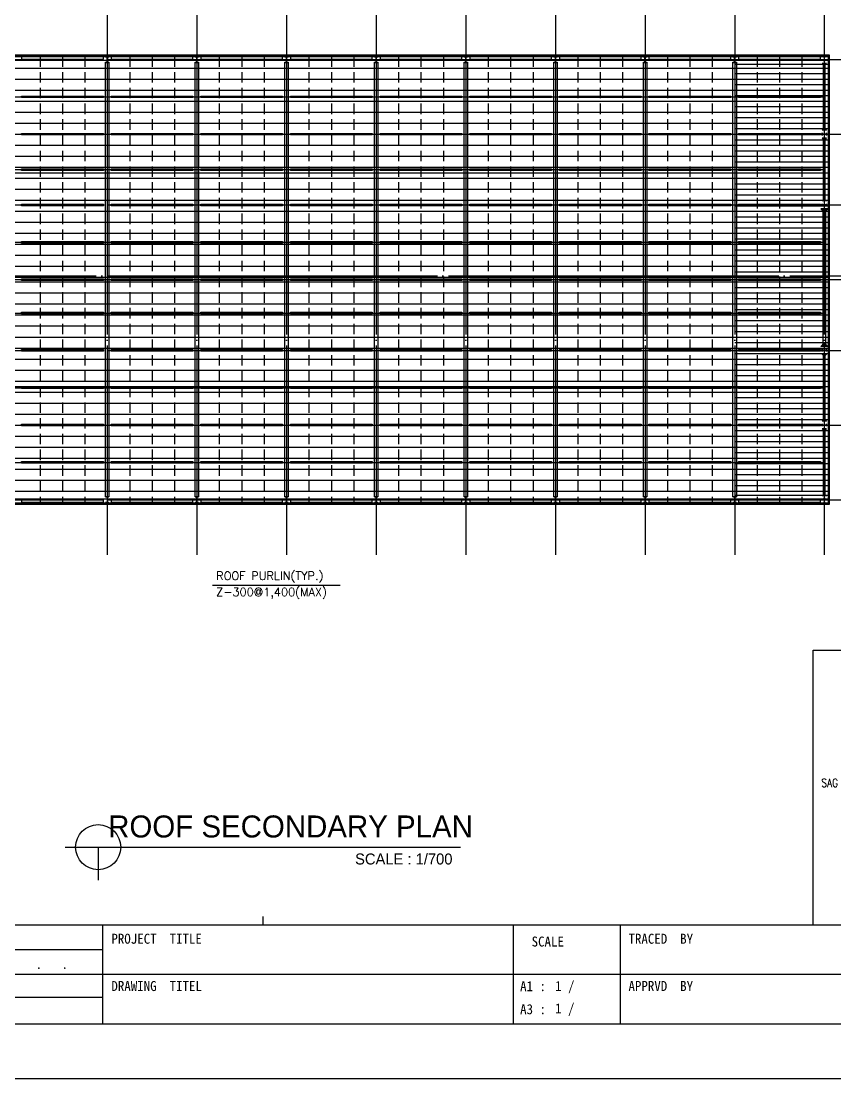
# Model space of a CAD drawing. Header units: metres. Extents: x -297536 to 1852864, y -630451 to -422551.
# Drawn here: x 994724 to 1098222, y -630451 to -495915 of the extents above; entities that cross this region are included whole.
import ezdxf
from ezdxf.enums import TextEntityAlignment as Align

# ---------------------------------------------------------------- set-up
doc = ezdxf.new("R2010")
doc.units = ezdxf.units.M
doc.header["$LTSCALE"] = 700
doc.linetypes.add('CEN', pattern=[62, 60, -1, 0, -1])
doc.linetypes.add('DASHED', pattern=[4.763, 3.175, -1.588])
for name, color, linetype in [('beam', 7, 'Continuous'), ('bl', 3, 'Continuous'), ('CEN', 152, 'CEN'), ('COL', 2, 'Continuous'), ('con', 2, 'Continuous'), ('DIM', 7, 'Continuous'), ('gir', 230, 'Continuous'), ('HID', 251, 'Continuous'), ('MAIN', 1, 'Continuous'), ('SAG', 8, 'Continuous'), ('sec', 4, 'Continuous'), ('TEX', 3, 'Continuous'), ('된장공장-1$0$FORM', 2, 'Continuous'), ('된장공장-1$0$WID', 4, 'Continuous')]:
    doc.layers.add(name, color=color, linetype=linetype)
doc.styles.add('WHGTXT', font='romans.shx', dxfattribs={"bigfont": 'WHGTXT.shx'})
doc.styles.add('나눔바른고딕', font='')
doc.styles.add('된장공장-1$0$타이틀', font='GulimChe.ttf')
doc.styles.get('나눔바른고딕').set_extended_font_data('나눔바른고딕')

# ---------------------------------------------------------------- blocks, each defined once
blk = doc.blocks.new('Form01')
at = {"ltscale": 0.015}
blk.add_lwpolyline([(0, 0), (420, 0), (420, -297), (0, -297)], close=True, dxfattribs=at)
at = {"layer": '된장공장-1$0$FORM', "color": 4, "ltscale": 250}
for p, q in [((410, -269.1), (10, -269.1)), ((180.84, -269.1), (180.84, -287)), ((255.51, -269.1), (255.51, -287)), ((274.94, -269.1), (274.94, -287)), ((180.84, -273.57), (115, -273.57)), ((410, -278.04), (115, -278.04)), ((180.84, -282.24), (115, -282.24))]:
    blk.add_line(p, q, dxfattribs=at)
at = {"layer": '된장공장-1$0$WID', "ltscale": 250}
for p, q in [((210, -267.47), (210, -269.1)), ((310, -269.1), (310, -267.47)), ((10, -287), (410, -287))]:
    blk.add_line(p, q, dxfattribs=at)
at = {"layer": '된장공장-1$0$FORM', "color": 7, "ltscale": 250, "style": '된장공장-1$0$타이틀'}
for s, height, p in [('PROJECT  TITLE', 1.8172, (182.48, -272.45)), ('TRACED  BY', 1.817, (276.44, -272.45)), ('SCALE', 1.817, (258.84, -272.96)), ('20    .   .   .', 1.8172, (156.97, -277.02)), ('DRAWING  TITEL', 1.8172, (182.48, -281.04)), ('A1 :', 1.817, (256.75, -281.07)), ('1 /', 1.817, (263.11, -281.04)), ('APPRVD  BY', 1.817, (276.44, -281.04)), ('A3 :', 1.817, (256.75, -285.25)), ('1 /', 1.817, (263.11, -285.12))]:
    blk.add_text(s, height=height, dxfattribs=at).set_placement(p)

msp = doc.modelspace()

# ---------------------------------------------------------------- hatches: boundary and pattern name
at = {"layer": 'gir', "transparency": 33554687}
h = msp.add_hatch(color=256, dxfattribs=at)
h.dxf.hatch_style = 1
h.paths.add_polyline_path([(1097142.5, -501290), (1096617.5, -501290), (1096880, -501552.5)])
h = msp.add_hatch(color=256, dxfattribs=at)
h.dxf.hatch_style = 1
h.paths.add_polyline_path([(1097142.5, -509790), (1096617.5, -509790), (1096880, -509527.5)])
h = msp.add_hatch(color=256, dxfattribs=at)
h.dxf.hatch_style = 1
h.paths.add_polyline_path([(1097142.5, -510790), (1096617.5, -510790), (1096880, -511052.5)])
h = msp.add_hatch(color=256, dxfattribs=at)
h.dxf.hatch_style = 1
h.paths.add_polyline_path([(1097142.5, -518790), (1096880, -518527.5), (1096617.5, -518790)])
h = msp.add_hatch(color=256, dxfattribs=at)
h.dxf.hatch_style = 1
h.paths.add_polyline_path([(1097330, -519790), (1096430, -519790), (1096880, -520240)])
h = msp.add_hatch(color=256, dxfattribs=at)
h.dxf.hatch_style = 1
h.paths.add_polyline_path([(1097330, -537290), (1096430, -537290), (1096880, -536840)])
h = msp.add_hatch(color=256, dxfattribs=at)
h.dxf.hatch_style = 1
h.paths.add_polyline_path([(1097142.5, -538290), (1096617.5, -538290), (1096880, -538552.5)])
h = msp.add_hatch(color=256, dxfattribs=at)
h.dxf.hatch_style = 1
h.paths.add_polyline_path([(1097142.5, -546790), (1096617.5, -546790), (1096880, -546527.5)])
h = msp.add_hatch(color=256, dxfattribs=at)
h.dxf.hatch_style = 1
h.paths.add_polyline_path([(1097142.5, -547790), (1096617.5, -547790), (1096880, -548052.5)])
h = msp.add_hatch(color=256, dxfattribs=at)
h.dxf.hatch_style = 1
h.paths.add_polyline_path([(1097142.5, -556290), (1096617.5, -556290), (1096880, -556027.5)])

# ---------------------------------------------------------------- linework, layer by layer
for points in [[(1097142.5, -501290), (1096617.5, -501290), (1096880, -501552.5)], [(1097142.5, -509790), (1096617.5, -509790), (1096880, -509527.5)], [(1097142.5, -510790), (1096617.5, -510790), (1096880, -511052.5)], [(1097142.5, -518790), (1096617.5, -518790), (1096880, -518527.5)], [(1097330, -519790), (1096430, -519790), (1096880, -520240)], [(1097330, -537290), (1096430, -537290), (1096880, -536840)], [(1097142.5, -538290), (1096617.5, -538290), (1096880, -538552.5)], [(1097142.5, -546790), (1096617.5, -546790), (1096880, -546527.5)], [(1097142.5, -547790), (1096617.5, -547790), (1096880, -548052.5)], [(1097142.5, -556290), (1096617.5, -556290), (1096880, -556027.5)]]:
    msp.add_lwpolyline(points, close=True)
at = {"color": 5}
msp.add_lwpolyline([(1130464.2, -610917.3), (1095464.2, -610917.3), (1095464.2, -575917.3), (1130464.2, -575917.3)], close=True, dxfattribs=at)
at = {"layer": 'beam'}
for points in [[(994780, -500765), (1005180, -500765), (1005180, -500465), (994780, -500465)], [(994780, -500756), (1005180, -500756), (1005180, -500474), (994780, -500474)], [(1006180, -500765), (1016580, -500765), (1016580, -500465), (1006180, -500465)], [(1006180, -500756), (1016580, -500756), (1016580, -500474), (1006180, -500474)], [(1017580, -500765), (1027980, -500765), (1027980, -500465), (1017580, -500465)], [(1017580, -500756), (1027980, -500756), (1027980, -500474), (1017580, -500474)], [(1028980, -500765), (1039380, -500765), (1039380, -500465), (1028980, -500465)], [(1028980, -500756), (1039380, -500756), (1039380, -500474), (1028980, -500474)], [(1040380, -500765), (1050780, -500765), (1050780, -500465), (1040380, -500465)], [(1040380, -500756), (1050780, -500756), (1050780, -500474), (1040380, -500474)], [(1051780, -500765), (1062180, -500765), (1062180, -500465), (1051780, -500465)], [(1051780, -500756), (1062180, -500756), (1062180, -500474), (1051780, -500474)], [(1063180, -500765), (1073580, -500765), (1073580, -500465), (1063180, -500465)], [(1063180, -500756), (1073580, -500756), (1073580, -500474), (1063180, -500474)], [(1074580, -500765), (1084980, -500765), (1084980, -500465), (1074580, -500465)], [(1074580, -500756), (1084980, -500756), (1084980, -500474), (1074580, -500474)], [(1085980, -500765), (1096380, -500765), (1096380, -500465), (1085980, -500465)], [(1085980, -500756), (1096380, -500756), (1096380, -500474), (1085980, -500474)], [(994780, -505440), (1005180, -505440), (1005180, -505640), (994780, -505640)], [(1006180, -505440), (1016580, -505440), (1016580, -505640), (1006180, -505640)], [(1017580, -505440), (1027980, -505440), (1027980, -505640), (1017580, -505640)], [(1028980, -505440), (1039380, -505440), (1039380, -505640), (1028980, -505640)], [(1040380, -505440), (1050780, -505440), (1050780, -505640), (1040380, -505640)], [(1051780, -505440), (1062180, -505440), (1062180, -505640), (1051780, -505640)], [(1063180, -505440), (1073580, -505440), (1073580, -505640), (1063180, -505640)], [(1074580, -505440), (1084980, -505440), (1084980, -505640), (1074580, -505640)], [(1085980, -505440), (1096380, -505440), (1096380, -505640), (1085980, -505640)], [(994780, -510190), (1005180, -510190), (1005180, -510390), (994780, -510390)], [(1006180, -510190), (1016580, -510190), (1016580, -510390), (1006180, -510390)], [(1017580, -510190), (1027980, -510190), (1027980, -510390), (1017580, -510390)], [(1028980, -510190), (1039380, -510190), (1039380, -510390), (1028980, -510390)], [(1040380, -510190), (1050780, -510190), (1050780, -510390), (1040380, -510390)], [(1051780, -510190), (1062180, -510190), (1062180, -510390), (1051780, -510390)], [(1063180, -510190), (1073580, -510190), (1073580, -510390), (1063180, -510390)], [(1074580, -510190), (1084980, -510190), (1084980, -510390), (1074580, -510390)], [(1085980, -510190), (1096380, -510190), (1096380, -510390), (1085980, -510390)], [(994780, -514690), (1005180, -514690), (1005180, -514890), (994780, -514890)], [(1006180, -514690), (1016580, -514690), (1016580, -514890), (1006180, -514890)], [(1017580, -514690), (1027980, -514690), (1027980, -514890), (1017580, -514890)], [(1028980, -514690), (1039380, -514690), (1039380, -514890), (1028980, -514890)], [(1040380, -514690), (1050780, -514690), (1050780, -514890), (1040380, -514890)], [(1051780, -514690), (1062180, -514690), (1062180, -514890), (1051780, -514890)], [(1063180, -514690), (1073580, -514690), (1073580, -514890), (1063180, -514890)], [(1074580, -514690), (1084980, -514690), (1084980, -514890), (1074580, -514890)], [(1085980, -514690), (1096380, -514690), (1096380, -514890), (1085980, -514890)], [(994780, -519190), (1005180, -519190), (1005180, -519390), (994780, -519390)], [(1006180, -519190), (1016580, -519190), (1016580, -519390), (1006180, -519390)], [(1017580, -519190), (1027980, -519190), (1027980, -519390), (1017580, -519390)], [(1028980, -519190), (1039380, -519190), (1039380, -519390), (1028980, -519390)], [(1040380, -519190), (1050780, -519190), (1050780, -519390), (1040380, -519390)], [(1051780, -519190), (1062180, -519190), (1062180, -519390), (1051780, -519390)], [(1063180, -519190), (1073580, -519190), (1073580, -519390), (1063180, -519390)], [(1074580, -519190), (1084980, -519190), (1084980, -519390), (1074580, -519390)], [(1085980, -519190), (1096380, -519190), (1096380, -519390), (1085980, -519390)], [(994780, -523940), (1005180, -523940), (1005180, -524140), (994780, -524140)], [(1006180, -523940), (1016580, -523940), (1016580, -524140), (1006180, -524140)], [(1017580, -523940), (1027980, -523940), (1027980, -524140), (1017580, -524140)], [(1028980, -523940), (1039380, -523940), (1039380, -524140), (1028980, -524140)], [(1040380, -523940), (1050780, -523940), (1050780, -524140), (1040380, -524140)], [(1051780, -523940), (1062180, -523940), (1062180, -524140), (1051780, -524140)], [(1063180, -523940), (1073580, -523940), (1073580, -524140), (1063180, -524140)], [(1074580, -523940), (1084980, -523940), (1084980, -524140), (1074580, -524140)], [(1085980, -523940), (1096380, -523940), (1096380, -524140), (1085980, -524140)], [(994780, -528690), (1005180, -528690), (1005180, -528890), (994780, -528890)], [(1006180, -528690), (1016580, -528690), (1016580, -528890), (1006180, -528890)], [(1017580, -528690), (1027980, -528690), (1027980, -528890), (1017580, -528890)], [(1028980, -528690), (1039380, -528690), (1039380, -528890), (1028980, -528890)], [(1040380, -528690), (1050780, -528690), (1050780, -528890), (1040380, -528890)], [(1051780, -528690), (1062180, -528690), (1062180, -528890), (1051780, -528890)], [(1063180, -528690), (1073580, -528690), (1073580, -528890), (1063180, -528890)], [(1074580, -528690), (1084980, -528690), (1084980, -528890), (1074580, -528890)], [(1085980, -528690), (1096380, -528690), (1096380, -528890), (1085980, -528890)], [(994780, -532940), (1005180, -532940), (1005180, -533140), (994780, -533140)], [(1006180, -532940), (1016580, -532940), (1016580, -533140), (1006180, -533140)], [(1017580, -532940), (1027980, -532940), (1027980, -533140), (1017580, -533140)], [(1028980, -532940), (1039380, -532940), (1039380, -533140), (1028980, -533140)], [(1040380, -532940), (1050780, -532940), (1050780, -533140), (1040380, -533140)], [(1051780, -532940), (1062180, -532940), (1062180, -533140), (1051780, -533140)], [(1063180, -532940), (1073580, -532940), (1073580, -533140), (1063180, -533140)], [(1074580, -532940), (1084980, -532940), (1084980, -533140), (1074580, -533140)], [(1085980, -532940), (1096380, -532940), (1096380, -533140), (1085980, -533140)], [(994780, -537690), (1005180, -537690), (1005180, -537890), (994780, -537890)], [(1006180, -537690), (1016580, -537690), (1016580, -537890), (1006180, -537890)], [(1017580, -537690), (1027980, -537690), (1027980, -537890), (1017580, -537890)], [(1028980, -537690), (1039380, -537690), (1039380, -537890), (1028980, -537890)], [(1040380, -537690), (1050780, -537690), (1050780, -537890), (1040380, -537890)], [(1051780, -537690), (1062180, -537690), (1062180, -537890), (1051780, -537890)], [(1063180, -537690), (1073580, -537690), (1073580, -537890), (1063180, -537890)], [(1074580, -537690), (1084980, -537690), (1084980, -537890), (1074580, -537890)], [(1085980, -537690), (1096380, -537690), (1096380, -537890), (1085980, -537890)], [(994780, -542440), (1005180, -542440), (1005180, -542640), (994780, -542640)], [(1006180, -542440), (1016580, -542440), (1016580, -542640), (1006180, -542640)], [(1017580, -542440), (1027980, -542440), (1027980, -542640), (1017580, -542640)], [(1028980, -542440), (1039380, -542440), (1039380, -542640), (1028980, -542640)], [(1040380, -542440), (1050780, -542440), (1050780, -542640), (1040380, -542640)], [(1051780, -542440), (1062180, -542440), (1062180, -542640), (1051780, -542640)], [(1063180, -542440), (1073580, -542440), (1073580, -542640), (1063180, -542640)], [(1074580, -542440), (1084980, -542440), (1084980, -542640), (1074580, -542640)], [(1085980, -542440), (1096380, -542440), (1096380, -542640), (1085980, -542640)], [(994780, -547190), (1005180, -547190), (1005180, -547390), (994780, -547390)], [(1006180, -547190), (1016580, -547190), (1016580, -547390), (1006180, -547390)], [(1017580, -547190), (1027980, -547190), (1027980, -547390), (1017580, -547390)], [(1028980, -547190), (1039380, -547190), (1039380, -547390), (1028980, -547390)], [(1040380, -547190), (1050780, -547190), (1050780, -547390), (1040380, -547390)], [(1051780, -547190), (1062180, -547190), (1062180, -547390), (1051780, -547390)], [(1063180, -547190), (1073580, -547190), (1073580, -547390), (1063180, -547390)], [(1074580, -547190), (1084980, -547190), (1084980, -547390), (1074580, -547390)], [(1085980, -547190), (1096380, -547190), (1096380, -547390), (1085980, -547390)], [(994780, -551940), (1005180, -551940), (1005180, -552140), (994780, -552140)], [(1006180, -551940), (1016580, -551940), (1016580, -552140), (1006180, -552140)], [(1017580, -551940), (1027980, -551940), (1027980, -552140), (1017580, -552140)], [(1028980, -551940), (1039380, -551940), (1039380, -552140), (1028980, -552140)], [(1040380, -551940), (1050780, -551940), (1050780, -552140), (1040380, -552140)], [(1051780, -551940), (1062180, -551940), (1062180, -552140), (1051780, -552140)], [(1063180, -551940), (1073580, -551940), (1073580, -552140), (1063180, -552140)], [(1074580, -551940), (1084980, -551940), (1084980, -552140), (1074580, -552140)], [(1085980, -551940), (1096380, -551940), (1096380, -552140), (1085980, -552140)], [(994780, -557115), (1005180, -557115), (1005180, -556815), (994780, -556815)], [(994780, -557106), (1005180, -557106), (1005180, -556824), (994780, -556824)], [(1006180, -557115), (1016580, -557115), (1016580, -556815), (1006180, -556815)], [(1006180, -557106), (1016580, -557106), (1016580, -556824), (1006180, -556824)], [(1017580, -557115), (1027980, -557115), (1027980, -556815), (1017580, -556815)], [(1017580, -557106), (1027980, -557106), (1027980, -556824), (1017580, -556824)], [(1028980, -557115), (1039380, -557115), (1039380, -556815), (1028980, -556815)], [(1028980, -557106), (1039380, -557106), (1039380, -556824), (1028980, -556824)], [(1040380, -557115), (1050780, -557115), (1050780, -556815), (1040380, -556815)], [(1040380, -557106), (1050780, -557106), (1050780, -556824), (1040380, -556824)], [(1051780, -557115), (1062180, -557115), (1062180, -556815), (1051780, -556815)], [(1051780, -557106), (1062180, -557106), (1062180, -556824), (1051780, -556824)], [(1063180, -557115), (1073580, -557115), (1073580, -556815), (1063180, -556815)], [(1063180, -557106), (1073580, -557106), (1073580, -556824), (1063180, -556824)], [(1074580, -557115), (1084980, -557115), (1084980, -556815), (1074580, -556815)], [(1074580, -557106), (1084980, -557106), (1084980, -556824), (1074580, -556824)], [(1085980, -557115), (1096380, -557115), (1096380, -556815), (1085980, -556815)], [(1085980, -557106), (1096380, -557106), (1096380, -556824), (1085980, -556824)]]:
    msp.add_lwpolyline(points, close=True, dxfattribs=at)
at = {"layer": 'bl'}
msp.add_line((925405, -528790), (1097355, -528790), dxfattribs=at)
msp.add_lwpolyline([(925405, -500315), (1097355, -500315), (1097355, -557265), (925405, -557265)], close=True, dxfattribs=at)
at = {"layer": 'CEN'}
for p, q in [((1005680, -493790), (1005680, -563790)), ((1017080, -493790), (1017080, -563790)), ((1028480, -493790), (1028480, -563790)), ((1039880, -493790), (1039880, -563790)), ((1051280, -493790), (1051280, -563790)), ((1062680, -493790), (1062680, -563790)), ((1074080, -493790), (1074080, -563790)), ((1085480, -493790), (1085480, -563790)), ((1096880, -493790), (1096880, -563790)), ((918880, -500790), (1103880, -500790)), ((925880, -505540), (1096880, -505540)), ((918880, -510290), (1103880, -510290)), ((925880, -514790), (1096880, -514790)), ((918880, -519290), (1103880, -519290)), ((925880, -524040), (1096880, -524040)), ((918880, -528290), (1103880, -528290)), ((918880, -528790), (1103880, -528790)), ((925880, -533040), (1096880, -533040)), ((918880, -537790), (1103880, -537790)), ((925880, -542540), (1096880, -542540)), ((918880, -547290), (1103880, -547290)), ((925880, -552040), (1096880, -552040)), ((918880, -556790), (1103880, -556790))]:
    msp.add_line(p, q, dxfattribs=at)
at = {"layer": 'COL'}
for points in [[(1096780, -500940), (1096980, -500940), (1096980, -500924), (1096905, -500924, -0.41421356), (1096885, -500904), (1096885, -500476, -0.41421356), (1096905, -500456), (1096980, -500456), (1096980, -500440), (1096780, -500440), (1096780, -500456), (1096855, -500456, -0.41421356), (1096875, -500476), (1096875, -500904, -0.41421356), (1096855, -500924), (1096780, -500924)], [(1097171, -510440), (1097171, -510140), (1097154, -510140), (1097154, -510256, -0.41421356), (1097126, -510284), (1096634, -510284, -0.41421356), (1096606, -510256), (1096606, -510140), (1096589, -510140), (1096589, -510440), (1096606, -510440), (1096606, -510324, -0.41421356), (1096634, -510296), (1097126, -510296, -0.41421356), (1097154, -510324), (1097154, -510440)], [(1097171, -519440), (1097171, -519140), (1097154, -519140), (1097154, -519256, -0.41421356), (1097126, -519284), (1096634, -519284, -0.41421356), (1096606, -519256), (1096606, -519140), (1096589, -519140), (1096589, -519440), (1096606, -519440), (1096606, -519324, -0.41421356), (1096634, -519296), (1097126, -519296, -0.41421356), (1097154, -519324), (1097154, -519440)], [(1097171, -537940), (1097171, -537640), (1097154, -537640), (1097154, -537756, -0.41421356), (1097126, -537784), (1096634, -537784, -0.41421356), (1096606, -537756), (1096606, -537640), (1096589, -537640), (1096589, -537940), (1096606, -537940), (1096606, -537824, -0.41421356), (1096634, -537796), (1097126, -537796, -0.41421356), (1097154, -537824), (1097154, -537940)], [(1097171, -547440), (1097171, -547140), (1097154, -547140), (1097154, -547256, -0.41421356), (1097126, -547284), (1096634, -547284, -0.41421356), (1096606, -547256), (1096606, -547140), (1096589, -547140), (1096589, -547440), (1096606, -547440), (1096606, -547324, -0.41421356), (1096634, -547296), (1097126, -547296, -0.41421356), (1097154, -547324), (1097154, -547440)], [(1096780, -557140), (1096980, -557140), (1096980, -557124), (1096905, -557124, -0.41421356), (1096885, -557104), (1096885, -556676, -0.41421356), (1096905, -556656), (1096980, -556656), (1096980, -556640), (1096780, -556640), (1096780, -556656), (1096855, -556656, -0.41421356), (1096875, -556676), (1096875, -557104, -0.41421356), (1096855, -557124), (1096780, -557124)]]:
    msp.add_lwpolyline(points, format="xyb", close=True, dxfattribs=at)
at = {"layer": 'con'}
for p, q in [((1000340.7, -600985.1), (1050587.6, -600985.1)), ((1004523, -600985.1), (1004523, -605167.4))]:
    msp.add_line(p, q, dxfattribs=at)
msp.add_circle((1004523, -600985.1), 2869.8, dxfattribs=at)
at = {"layer": 'DIM'}
for points in [[(1088330, -502883.5, 0, 350, 0), (1089380, -502883.5, 0, 0, 0), (1100657.1, -502883.5, 0, 0, 0)], [(1091180, -502883.5, 0, 350, 0), (1092230, -502883.5, 0, 0, 0), (1100657.1, -502883.5, 0, 0, 0)], [(1094030, -502883.5, 0, 350, 0), (1095080, -502883.5, 0, 0, 0), (1100657.1, -502883.5, 0, 0, 0)], [(1097480, -528790, 0, 350, 0), (1098222.5, -528047.5, 0, 0, 0), (1100310.3, -525959.7, 0, 0, 0)], [(1019072.7, -547290, 0, 350, 0), (1019072.7, -548340, 0, 0, 0), (1019072.7, -567651.9, 0, 0, 0)], [(1019072.7, -550090, 0, 350, 0), (1019072.7, -551140, 0, 0, 0), (1019072.7, -567651.9, 0, 0, 0)], [(1019072.7, -552890, 0, 350, 0), (1019072.7, -553940, 0, 0, 0), (1019072.7, -567651.9, 0, 0, 0)], [(1019072.7, -555654.5, 0, 350, 0), (1019072.7, -556704.5, 0, 0, 0), (1019072.7, -567651.9, 0, 0, 0)]]:
    msp.add_lwpolyline(points, format="xyseb", dxfattribs=at)
msp.add_lwpolyline([(1019072.7, -567651.9), (1035308.1, -567651.9)], dxfattribs=at)
at = {"layer": 'gir'}
for points in [[(1096792.5, -501290), (1096967.5, -501290), (1096967.5, -509790), (1096792.5, -509790)], [(1096792.5, -510790), (1096967.5, -510790), (1096967.5, -518790), (1096792.5, -518790)], [(1096730, -519790), (1097030, -519790), (1097030, -537290), (1096730, -537290)], [(1096792.5, -538290), (1096967.5, -538290), (1096967.5, -546790), (1096792.5, -546790)], [(1096792.5, -547790), (1096967.5, -547790), (1096967.5, -556290), (1096792.5, -556290)]]:
    msp.add_lwpolyline(points, close=True, dxfattribs=at)
at = {"layer": 'HID'}
msp.add_lwpolyline([(925280, -500190), (1097480, -500190), (1097480, -557390), (925280, -557390)], close=True, dxfattribs=at)
at = {"layer": 'MAIN'}
for points in [[(1005465, -500452), (1005465, -500440), (1005895, -500440), (1005895, -500452), (1005686, -500452), (1005686, -501152), (1005895, -501152), (1005895, -501176), (1005465, -501176), (1005465, -501152), (1005674, -501152), (1005674, -500452)], [(1016865, -500452), (1016865, -500440), (1017295, -500440), (1017295, -500452), (1017086, -500452), (1017086, -501152), (1017295, -501152), (1017295, -501176), (1016865, -501176), (1016865, -501152), (1017074, -501152), (1017074, -500452)], [(1028265, -500452), (1028265, -500440), (1028695, -500440), (1028695, -500452), (1028486, -500452), (1028486, -501152), (1028695, -501152), (1028695, -501176), (1028265, -501176), (1028265, -501152), (1028474, -501152), (1028474, -500452)], [(1039665, -500452), (1039665, -500440), (1040095, -500440), (1040095, -500452), (1039886, -500452), (1039886, -501152), (1040095, -501152), (1040095, -501176), (1039665, -501176), (1039665, -501152), (1039874, -501152), (1039874, -500452)], [(1051065, -500452), (1051065, -500440), (1051495, -500440), (1051495, -500452), (1051286, -500452), (1051286, -501152), (1051495, -501152), (1051495, -501176), (1051065, -501176), (1051065, -501152), (1051274, -501152), (1051274, -500452)], [(1062465, -500452), (1062465, -500440), (1062895, -500440), (1062895, -500452), (1062686, -500452), (1062686, -501152), (1062895, -501152), (1062895, -501176), (1062465, -501176), (1062465, -501152), (1062674, -501152), (1062674, -500452)], [(1073865, -500452), (1073865, -500440), (1074295, -500440), (1074295, -500452), (1074086, -500452), (1074086, -501152), (1074295, -501152), (1074295, -501176), (1073865, -501176), (1073865, -501152), (1074074, -501152), (1074074, -500452)], [(1085265, -500452), (1085265, -500440), (1085695, -500440), (1085695, -500452), (1085486, -500452), (1085486, -501152), (1085695, -501152), (1085695, -501176), (1085265, -501176), (1085265, -501152), (1085474, -501152), (1085474, -500452)], [(1005465, -501176), (1005895, -501176), (1005895, -556406), (1005465, -556406)], [(1016865, -501176), (1017295, -501176), (1017295, -556406), (1016865, -556406)], [(1028265, -501176), (1028695, -501176), (1028695, -556406), (1028265, -556406)], [(1039665, -501176), (1040095, -501176), (1040095, -556406), (1039665, -556406)], [(1051065, -501176), (1051495, -501176), (1051495, -556406), (1051065, -556406)], [(1062465, -501176), (1062895, -501176), (1062895, -556406), (1062465, -556406)], [(1073865, -501176), (1074295, -501176), (1074295, -556406), (1073865, -556406)], [(1085265, -501176), (1085695, -501176), (1085695, -556406), (1085265, -556406)], [(1005465, -557128), (1005465, -557140), (1005895, -557140), (1005895, -557128), (1005686, -557128), (1005686, -556428), (1005895, -556428), (1005895, -556406), (1005465, -556406), (1005465, -556428), (1005674, -556428), (1005674, -557128)], [(1016865, -557128), (1016865, -557140), (1017295, -557140), (1017295, -557128), (1017086, -557128), (1017086, -556428), (1017295, -556428), (1017295, -556406), (1016865, -556406), (1016865, -556428), (1017074, -556428), (1017074, -557128)], [(1028265, -557128), (1028265, -557140), (1028695, -557140), (1028695, -557128), (1028486, -557128), (1028486, -556428), (1028695, -556428), (1028695, -556406), (1028265, -556406), (1028265, -556428), (1028474, -556428), (1028474, -557128)], [(1039665, -557128), (1039665, -557140), (1040095, -557140), (1040095, -557128), (1039886, -557128), (1039886, -556428), (1040095, -556428), (1040095, -556406), (1039665, -556406), (1039665, -556428), (1039874, -556428), (1039874, -557128)], [(1051065, -557128), (1051065, -557140), (1051495, -557140), (1051495, -557128), (1051286, -557128), (1051286, -556428), (1051495, -556428), (1051495, -556406), (1051065, -556406), (1051065, -556428), (1051274, -556428), (1051274, -557128)], [(1062465, -557128), (1062465, -557140), (1062895, -557140), (1062895, -557128), (1062686, -557128), (1062686, -556428), (1062895, -556428), (1062895, -556406), (1062465, -556406), (1062465, -556428), (1062674, -556428), (1062674, -557128)], [(1073865, -557128), (1073865, -557140), (1074295, -557140), (1074295, -557128), (1074086, -557128), (1074086, -556428), (1074295, -556428), (1074295, -556406), (1073865, -556406), (1073865, -556428), (1074074, -556428), (1074074, -557128)], [(1085265, -557128), (1085265, -557140), (1085695, -557140), (1085695, -557128), (1085486, -557128), (1085486, -556428), (1085695, -556428), (1085695, -556406), (1085265, -556406), (1085265, -556428), (1085474, -556428), (1085474, -557128)]]:
    msp.add_lwpolyline(points, close=True, dxfattribs=at)
at = {"layer": 'SAG', "linetype": 'DASHED', "ltscale": 0.6}
for p, q in [((997130, -500390), (997130, -557190)), ((999980, -500390), (999980, -557190)), ((1002830, -500390), (1002830, -557190)), ((1008530, -500390), (1008530, -557190)), ((1011380, -500390), (1011380, -557190)), ((1014230, -500390), (1014230, -557190)), ((1019930, -500390), (1019930, -557190)), ((1022780, -500390), (1022780, -557190)), ((1025630, -500390), (1025630, -557190)), ((1031330, -500390), (1031330, -557190)), ((1034180, -500390), (1034180, -557190)), ((1037030, -500390), (1037030, -557190)), ((1042730, -500390), (1042730, -557190)), ((1045580, -500390), (1045580, -557190)), ((1048430, -500390), (1048430, -557190)), ((1054130, -500390), (1054130, -557190)), ((1056980, -500390), (1056980, -557190)), ((1059830, -500390), (1059830, -557190)), ((1065530, -500390), (1065530, -557190)), ((1068380, -500390), (1068380, -557190)), ((1071230, -500390), (1071230, -557190)), ((1076930, -500390), (1076930, -557190)), ((1079780, -500390), (1079780, -557190)), ((1082630, -500390), (1082630, -557190)), ((1088330, -500390), (1088330, -557190)), ((1091180, -500390), (1091180, -557190)), ((1094030, -500390), (1094030, -557190))]:
    msp.add_line(p, q, dxfattribs=at)
at = {"layer": 'sec'}
for p, q in [((925405, -500390), (1097355, -500390)), ((925405, -500890), (1097355, -500890)), ((1085480, -501390), (1097355, -501390)), ((925405, -501890), (1097355, -501890)), ((1085480, -502590), (1097355, -502590)), ((925405, -503290), (1097355, -503290)), ((1085480, -503990), (1097355, -503990)), ((925405, -504690), (1097355, -504690)), ((1085480, -505390), (1097355, -505390)), ((925405, -506090), (1097355, -506090)), ((1085480, -506790), (1097355, -506790)), ((925405, -507490), (1097355, -507490)), ((1085480, -508190), (1097355, -508190)), ((925405, -508890), (1097355, -508890)), ((1085480, -509590), (1097355, -509590)), ((925405, -510290), (1097355, -510290)), ((1085480, -510990), (1097355, -510990)), ((925405, -511690), (1097355, -511690)), ((1085480, -512390), (1097355, -512390)), ((925405, -513090), (1097355, -513090)), ((1085480, -513790), (1097355, -513790)), ((925405, -514490), (1097355, -514490)), ((1085480, -515190), (1097355, -515190)), ((925405, -515890), (1097355, -515890)), ((1085480, -516590), (1097355, -516590)), ((925405, -517290), (1097355, -517290)), ((925405, -518690), (1097355, -518690)), ((1085480, -517990), (1097355, -517990)), ((925405, -520090), (1097355, -520090)), ((1085480, -519390), (1097355, -519390)), ((925405, -521490), (1097355, -521490)), ((1085480, -520790), (1097355, -520790)), ((925405, -522890), (1097355, -522890)), ((1085480, -522190), (1097355, -522190)), ((925405, -524290), (1097355, -524290)), ((1085480, -523590), (1097355, -523590)), ((925405, -525690), (1097355, -525690)), ((1085480, -524990), (1097355, -524990)), ((925405, -527090), (1097355, -527090)), ((1085480, -526390), (1097355, -526390)), ((925405, -528490), (1097355, -528490)), ((1085480, -527790), (1097355, -527790)), ((925405, -529090), (1097355, -529090)), ((1085480, -529790), (1097355, -529790)), ((925405, -530490), (1097355, -530490)), ((1085480, -531190), (1097355, -531190)), ((925405, -531890), (1097355, -531890)), ((1085480, -532590), (1097355, -532590)), ((925405, -533290), (1097355, -533290)), ((1085480, -533990), (1097355, -533990)), ((925405, -534690), (1097355, -534690)), ((1085480, -535390), (1097355, -535390)), ((925405, -536090), (1097355, -536090)), ((1085480, -536790), (1097355, -536790)), ((925405, -537490), (1097355, -537490)), ((925405, -538890), (1097355, -538890)), ((1085480, -538190), (1097355, -538190)), ((925405, -540290), (1097355, -540290)), ((1085480, -539590), (1097355, -539590)), ((925405, -541690), (1097355, -541690)), ((1085480, -540990), (1097355, -540990)), ((925405, -543090), (1097355, -543090)), ((1085480, -542390), (1097355, -542390)), ((925405, -544490), (1097355, -544490)), ((1085480, -543790), (1097355, -543790)), ((925405, -545890), (1097355, -545890)), ((1085480, -545190), (1097355, -545190)), ((925405, -547290), (1097355, -547290)), ((1085480, -546590), (1097355, -546590)), ((925405, -548690), (1097355, -548690)), ((1085480, -547990), (1097355, -547990)), ((925405, -550090), (1097355, -550090)), ((1085480, -549390), (1097355, -549390)), ((925405, -551490), (1097355, -551490)), ((1085480, -550790), (1097355, -550790)), ((925405, -552890), (1097355, -552890)), ((1085480, -552190), (1097355, -552190)), ((1085480, -553590), (1097355, -553590)), ((925405, -554290), (1097355, -554290)), ((1085480, -554990), (1097355, -554990)), ((925405, -555690), (1097355, -555690)), ((925405, -556690), (1097355, -556690)), ((1085480, -556190), (1097355, -556190)), ((925405, -557190), (1097355, -557190))]:
    msp.add_line(p, q, dxfattribs=at)
at = {"layer": 'sec', "color": 6}
for p, q in [((937280, -515190), (1085480, -515190)), ((937280, -542390), (1085480, -542390))]:
    msp.add_line(p, q, dxfattribs=at)

# ---------------------------------------------------------------- block references
at = {"xscale": 700, "yscale": 700, "zscale": 700}
msp.add_blockref('Form01', (878464.2, -422550.9), dxfattribs=at)

# ---------------------------------------------------------------- texts
at = {"color": 4, "style": '나눔바른고딕'}
msp.add_text('ROOF SECONDARY PLAN', height=2800, dxfattribs=at).set_placement((1028990.2, -599749.3), align=Align.CENTER)
msp.add_text('SCALE : 1/700', height=1400, dxfattribs=at).set_placement((1037199.9, -603184.8))
at = {"layer": 'TEX', "color": 3, "style": 'WHGTXT'}
msp.add_text('ROOF PURLIN(TYP.)', height=1050, dxfattribs=at).set_placement((1019538.3, -567301.9), align=Align.BOTTOM_LEFT)
msp.add_text('Z-300@1,400(MAX)', height=1050, dxfattribs=at).set_placement((1019538.3, -568001.9), align=Align.TOP_LEFT)
at = {"layer": 'TEX', "style": 'WHGTXT', "width": 0.8}
msp.add_text('SAG ROD-%%C12', height=1050, rotation=359.999975, dxfattribs=at).set_placement((1096511.9, -592804.6), align=Align.MIDDLE_LEFT)

doc.saveas('drawing.dxf')
